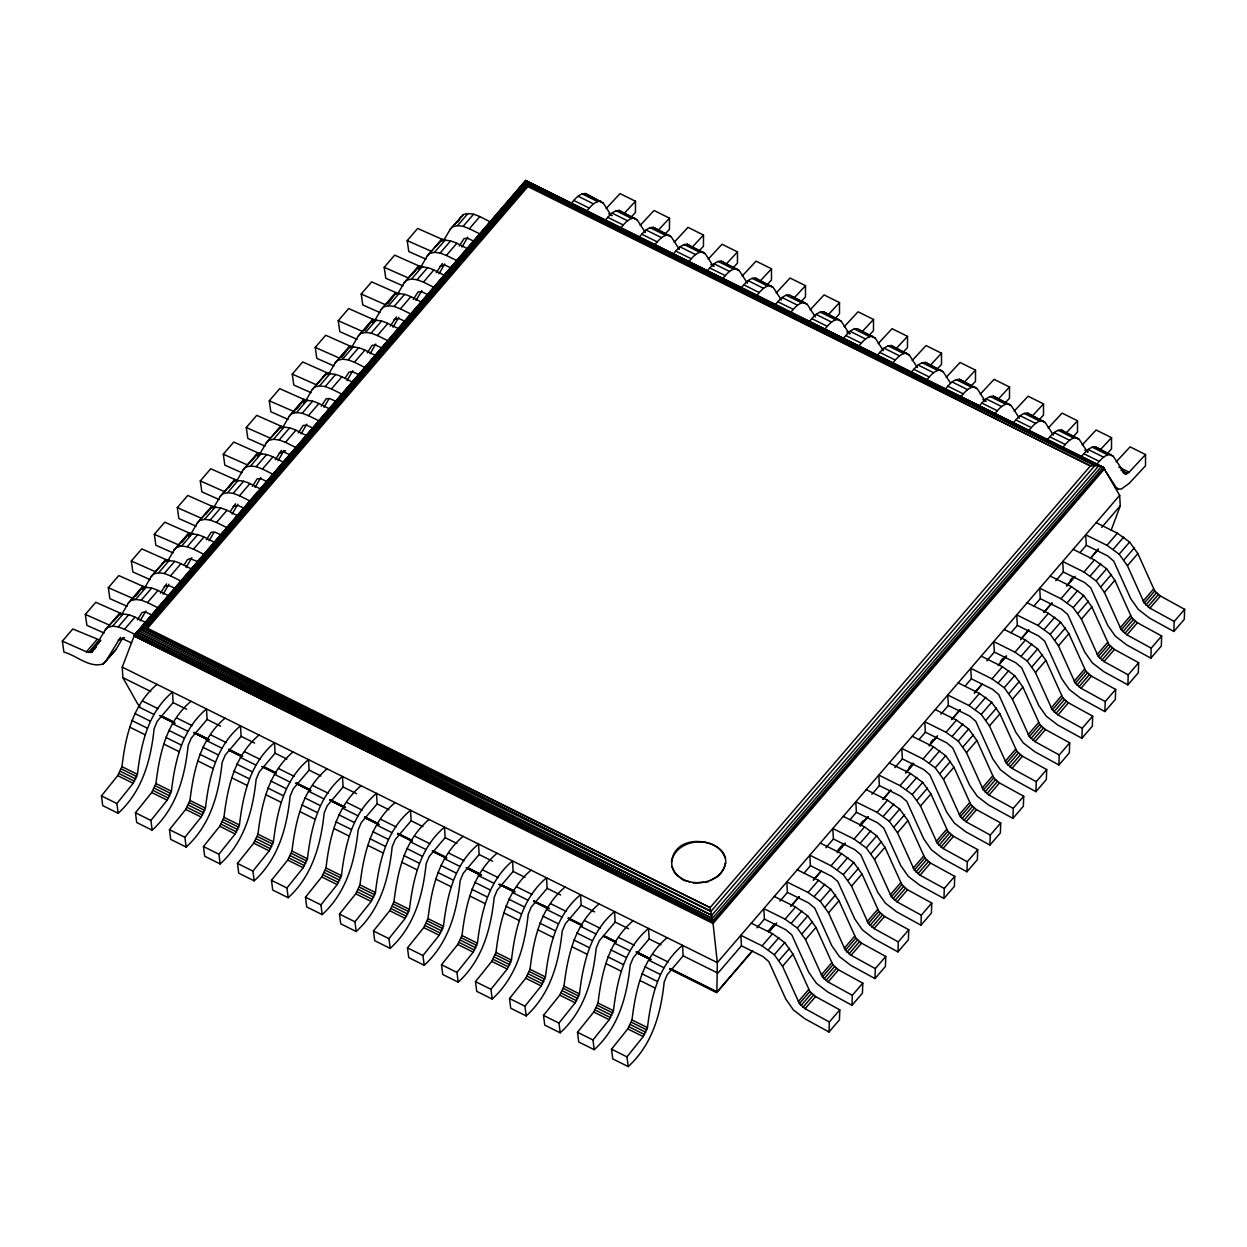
<?xml version="1.0" encoding="UTF-8"?>
<svg xmlns="http://www.w3.org/2000/svg" width="1247" height="1247" viewBox="0 0 1247 1247"><rect width="100%" height="100%" fill="white"/><g stroke="black" fill="none" stroke-linecap="round" stroke-linejoin="round"><path stroke-width="1.5" d="M606.151 208.53L620.024 193.597L635.487 201.266L635.456 212.489L630.405 217.929M640.163 225.426L654.036 210.478L669.499 218.163L669.452 229.37L665.664 233.454M674.159 242.308L688.032 227.359L703.495 235.044L703.464 246.267L698.414 251.691M708.171 259.189L722.044 244.256L737.491 251.925L737.46 263.148L733.672 267.217M742.168 276.07L756.041 261.137L771.503 268.806L771.472 280.029L766.422 285.469M776.18 292.967L790.052 278.019L805.5 285.703L805.468 296.911L801.681 300.995M810.176 309.848L824.049 294.916L839.512 302.585L839.48 313.808L834.43 319.232M844.188 326.73L858.061 311.797L873.508 319.466L873.477 330.689L869.689 334.757M878.184 343.626L892.057 328.678L907.52 336.363L907.489 347.57L903.701 351.654M912.196 360.508L926.069 345.559L941.516 353.244L941.485 364.467L937.697 368.535M946.192 377.389L960.065 362.456L975.528 370.125L975.481 381.348L971.709 385.417M980.204 394.27L994.077 379.337L1009.524 387.006L1009.493 398.229L1004.443 403.669M1014.201 411.167L1028.074 396.219L1043.536 403.903L1043.49 415.111L1039.717 419.195M1048.213 428.048L1062.085 413.116L1077.533 420.785L1077.502 432.008L1072.451 437.432M1082.209 444.93L1096.082 429.997L1111.545 437.666L1111.498 448.889L1107.726 452.957M1116.205 461.826L1130.094 446.878L1145.541 454.563L1145.51 465.77L1129.112 483.431L1121.38 489.011L1118.294 489.12L1114.865 487.406M829.333 1021.994L805.11 1008.698L799.421 1003.617L782.539 966.254L774.293 954.734L762.088 945.865L740.843 935.312L741.451 945.818L762.696 956.371L768.838 961.608L785.813 999.096L793.435 1009.976L804.767 1018.705L828.99 1032.002L829.333 1021.994L839.792 1009.852L815.569 996.556L809.88 991.49L792.998 954.111L784.753 942.592L772.548 933.738L751.286 923.17M839.792 1009.852L839.449 1019.859L828.99 1032.002M852.324 995.293L828.102 981.997L822.412 976.915L805.531 939.552L797.285 928.033L785.08 919.164L763.834 908.611L764.442 919.117L785.688 929.67L791.829 934.891L808.804 972.395L816.426 983.275L827.759 992.004L851.982 1005.3L852.324 995.293L862.784 983.15L838.561 969.854L832.871 964.788L815.99 927.409L807.744 915.89L795.539 907.021L774.278 896.468M862.784 983.15L862.441 993.158L851.982 1005.3M875.316 968.592L851.093 955.296L845.404 950.214L828.522 912.851L820.277 901.332L808.072 892.462L786.826 881.91L787.434 892.416L808.679 902.968L814.821 908.19L831.796 945.694L839.402 956.574L850.75 965.303L874.973 978.583L875.316 968.592L885.775 956.449L861.552 943.153L855.863 938.087L838.982 900.708L830.736 889.189L818.531 880.32L797.269 869.767M885.775 956.449L885.417 966.456L874.973 978.583M898.308 941.89L874.085 928.594L868.395 923.513L851.514 886.149L843.268 874.63L831.063 865.761L809.817 855.208L810.425 865.714L831.671 876.267L837.813 881.489L854.787 918.992L862.394 929.872L873.742 938.601L897.965 951.882L898.308 941.89L908.767 929.748L884.544 916.451L878.854 911.37L861.973 874.007L853.727 862.488L841.522 853.618L820.261 843.066M908.767 929.748L908.408 939.755L897.965 951.882M921.299 915.189L897.076 901.893L891.387 896.811L874.506 859.432L866.26 847.929L854.055 839.06L832.809 828.507L833.417 838.997L854.663 849.566L860.804 854.787L877.763 892.291L885.386 903.171L896.733 911.884L920.956 925.18L921.299 915.189L931.758 903.046L907.535 889.75L901.846 884.669L884.949 847.305L876.719 835.786L864.514 826.917L843.253 816.364M931.758 903.046L931.4 913.053L920.956 925.18M944.291 888.488L920.068 875.191L914.378 870.11L897.497 832.731L889.251 821.227L877.046 812.358L855.801 801.805L856.408 812.296L877.654 822.849L883.796 828.086L900.755 865.589L908.377 876.47L919.725 885.183L943.948 898.479L944.291 888.488L954.734 876.345L930.527 863.049L924.838 857.967L907.941 820.604L899.711 809.085L887.505 800.215L866.244 789.663M954.734 876.345L954.391 886.352L943.948 898.479M967.282 861.771L943.059 848.49L937.37 843.408L920.489 806.03L912.243 794.51L900.038 785.657L878.792 775.104L879.384 785.594L900.646 796.147L906.787 801.385L923.746 838.888L931.369 849.768L942.716 858.482L966.939 871.778L967.282 861.771L977.726 849.643L953.519 836.347L947.814 831.266L930.932 793.903L922.702 782.383L910.497 773.514L889.236 762.961M977.726 849.643L977.383 859.651L966.939 871.778M990.274 835.069L966.051 821.789L960.361 816.707L943.48 779.328L935.234 767.809L923.029 758.955L901.784 748.403L902.376 758.893L923.637 769.446L929.779 774.683L946.738 812.187L954.36 823.067L965.708 831.78L989.931 845.076L990.274 835.069L1000.718 822.942L976.51 809.646L970.805 804.564L953.924 767.201L945.678 755.682L933.473 746.813L912.227 736.26M1000.718 822.942L1000.375 832.934L989.931 845.076M1013.265 808.368L989.042 795.087L983.353 790.006L966.472 752.627L958.226 741.108L946.021 732.254L924.775 721.701L925.368 732.192L946.629 742.744L952.77 747.982L969.73 785.47L977.352 796.365L988.7 805.079L1012.923 818.375L1013.265 808.368L1023.709 796.241L999.486 782.945L993.797 777.863L976.915 740.5L968.67 728.981L956.465 720.111L935.219 709.559M1023.709 796.241L1023.366 806.232L1012.923 818.375M1036.257 781.666L1012.034 768.37L1006.345 763.304L989.463 725.925L981.218 714.406L969.013 705.553L947.767 695L948.359 705.49L969.62 716.043L975.762 721.28L992.721 758.768L1000.343 769.664L1011.691 778.377L1035.914 791.674L1036.257 781.666L1046.701 769.539L1022.478 756.243L1016.788 751.162L999.907 713.798L991.661 702.279L979.456 693.41L958.21 682.857M1046.701 769.539L1046.358 779.531L1035.914 791.674M1059.249 754.965L1035.026 741.669L1029.336 736.603L1012.455 699.224L1004.209 687.705L992.004 678.851L970.743 668.298L971.351 678.789L992.612 689.342L998.753 694.579L1015.713 732.067L1023.335 742.963L1034.683 751.676L1058.906 764.972L1059.249 754.965L1069.692 742.838L1045.469 729.542L1039.78 724.46L1022.899 687.081L1014.653 675.578L1002.448 666.709L981.202 656.156M1069.692 742.838L1069.349 752.829L1058.906 764.972M1082.24 728.264L1058.017 714.967L1052.328 709.902L1035.446 672.523L1027.201 661.004L1014.996 652.15L993.734 641.582L994.342 652.087L1015.604 662.64L1021.745 667.878L1038.704 705.366L1046.327 716.261L1057.674 724.975L1081.897 738.271L1082.24 728.264L1092.684 716.137L1068.461 702.84L1062.771 697.759L1045.89 660.38L1037.644 648.876L1025.439 640.007L1004.194 629.454M1092.684 716.137L1092.341 726.128L1081.897 738.271M1105.232 701.562L1081.009 688.266L1075.319 683.2L1058.438 645.821L1050.192 634.302L1037.987 625.433L1016.726 614.88L1017.334 625.386L1038.595 635.939L1044.721 641.176L1061.696 678.664L1069.318 689.56L1080.666 698.273L1104.889 711.569L1105.232 701.562L1115.675 689.42L1091.452 676.139L1085.763 671.057L1068.882 633.679L1060.636 622.159L1048.431 613.306L1027.185 602.753M1115.675 689.42L1115.332 699.427L1104.889 711.569M1128.223 674.861L1104 661.565L1098.311 656.499L1081.43 619.12L1073.184 607.601L1060.979 598.731L1039.717 588.179L1040.325 598.685L1061.587 609.237L1067.713 614.475L1084.687 651.963L1092.31 662.858L1103.657 671.572L1127.88 684.868L1128.223 674.861L1138.667 662.718L1114.444 649.438L1108.754 644.356L1091.873 606.977L1083.627 595.458L1071.422 586.604L1050.177 576.052M1138.667 662.718L1138.324 672.725L1127.88 684.868M1151.215 648.159L1126.992 634.863L1121.302 629.782L1104.421 592.419L1096.175 580.899L1083.97 572.03L1062.709 561.477L1063.317 571.983L1084.578 582.536L1090.704 587.773L1107.679 625.261L1115.301 636.141L1126.649 644.87L1150.856 658.167L1151.215 648.159L1161.658 636.017L1137.435 622.736L1131.746 617.655L1114.865 580.276L1106.619 568.757L1094.414 559.903L1073.168 549.35M1161.658 636.017L1161.316 646.024L1150.856 658.167M1174.206 621.458L1149.983 608.162L1144.294 603.08L1127.413 565.717L1119.167 554.198L1106.962 545.329L1085.701 534.776L1086.308 545.282L1107.57 555.835L1113.696 561.072L1130.67 598.56L1138.293 609.44L1149.64 618.169L1173.848 631.465L1174.206 621.458L1184.65 609.315L1160.427 596.019L1154.738 590.953L1137.856 553.574L1129.611 542.055L1117.406 533.202L1096.16 522.649M1184.65 609.315L1184.307 619.323L1173.848 631.465M672.585 969.807L716.869 992.503L717.321 962.622L712.941 922.281L710.089 907.629L147.582 628.301L139.321 630.966L134.598 634.676L122.253 667.129L122.861 677.62L137.887 704.243L139.929 706.083M1111.186 530.115L1120.274 505.83L1119.666 495.34L1103.299 467.298L525.751 180.425L260.67 488.715M118.153 813.293L116.906 803.567L133.164 783.303L137.404 774.325C141.02 744.085 147.988 712.614 172.491 692.069L173.099 702.575L157.216 721.312L154.114 728.653C150.903 760.031 142.314 791.362 118.153 813.293L102.706 805.609L101.459 795.882L117.701 775.618L121.957 766.656C125.557 736.4 132.525 704.945 157.028 684.4M152.165 830.175L150.918 820.448L167.16 800.184L171.416 791.222C175.016 760.966 181.984 729.511 206.503 708.951L207.096 719.457L191.212 738.193L188.126 745.535C184.899 776.928 176.326 808.259 152.165 830.175L136.702 822.506L135.455 812.779L151.713 792.515L155.953 783.537C159.569 753.297 166.537 721.826 191.04 701.282M186.162 847.056L184.915 837.329L201.172 817.066L205.412 808.103C209.028 777.847 215.996 746.392 240.5 725.832L241.107 736.338L225.224 755.074L222.122 762.431C218.911 793.809 210.322 825.14 186.162 847.056L170.714 839.387L169.467 829.66L185.709 809.397L189.965 800.434C193.566 770.178 200.533 738.723 225.037 718.163M220.173 863.953L218.926 854.226L235.169 833.947L239.424 824.984C243.025 794.744 249.992 763.273 274.511 742.729L275.104 753.219L259.22 771.955L256.134 779.313C252.907 810.69 244.334 842.021 220.173 863.953L204.711 856.268L203.464 846.542L219.721 826.278L223.961 817.315C227.578 787.06 234.545 755.604 259.049 735.044M254.17 880.834L252.923 871.107L269.181 850.844L273.42 841.881C277.037 811.626 284.004 780.17 308.508 759.61L309.116 770.116L293.232 788.852L290.13 796.194C286.919 827.587 278.33 858.902 254.17 880.834L238.723 873.165L237.476 863.423L253.718 843.159L257.973 834.196C261.574 803.941 268.541 772.485 293.045 751.941M288.182 897.715L286.935 887.989L303.177 867.725L307.432 858.762C311.033 828.507 318.001 797.051 342.504 776.491L343.112 786.997L327.228 805.733L324.142 813.091C320.915 844.468 312.342 875.799 288.182 897.715L272.719 890.046L271.472 880.32L287.73 860.056L291.969 851.078C295.586 820.838 302.538 789.367 327.057 768.822M322.178 914.612L320.931 904.87L337.189 884.606L341.429 875.643C345.045 845.388 352.013 813.932 376.516 793.388L377.124 803.879L361.24 822.615L358.138 829.972C354.927 861.35 346.339 892.681 322.178 914.612L306.715 906.928L305.484 897.201L321.726 876.937L325.981 867.974C329.582 837.719 336.55 806.263 361.053 785.704M356.19 931.493L354.943 921.767L371.185 901.503L375.441 892.525C379.041 862.285 386.009 830.814 410.512 810.269L411.12 820.775L395.237 839.512L392.15 846.853C388.924 878.231 380.351 909.562 356.19 931.493L340.727 923.809L339.48 914.082L355.738 893.818L359.978 884.856C363.594 854.6 370.546 823.145 395.065 802.6M390.186 948.375L388.939 938.648L405.197 918.384L409.437 909.422C413.053 879.166 420.021 847.711 444.524 827.151L445.132 837.657L429.249 856.393L426.147 863.735C422.936 895.128 414.347 926.459 390.186 948.375L374.724 940.706L373.492 930.979L389.734 910.715L393.99 901.737C397.59 871.497 404.558 840.026 429.062 819.482M424.198 965.256L422.951 955.529L439.193 935.266L443.449 926.303C447.05 896.047 454.017 864.592 478.521 844.032L479.129 854.538L463.245 873.274L460.159 880.631C456.932 912.009 448.359 943.34 424.198 965.256L408.735 957.587L407.488 947.86L423.746 927.597L427.986 918.634C431.602 888.378 438.554 856.923 463.073 836.363M458.195 982.153L456.948 972.426L473.205 952.147L477.445 943.184C481.061 912.944 488.029 881.473 512.533 860.929L513.14 871.419L497.241 890.155L494.155 897.513C490.944 928.89 482.355 960.221 458.195 982.153L442.732 974.468L441.5 964.742L457.743 944.478L461.998 935.515C465.599 905.26 472.566 873.804 497.07 853.244M492.206 999.034L490.959 989.307L507.202 969.044L511.457 960.081C515.058 929.826 522.025 898.37 546.529 877.81L547.137 888.316L531.253 907.052L528.167 914.394C524.94 945.787 516.352 977.102 492.206 999.034L476.744 991.365L475.497 981.623L491.754 961.359L495.994 952.396C499.611 922.141 506.563 890.685 531.082 870.141M526.203 1015.915L524.956 1006.189L541.214 985.925L545.453 976.962C549.07 946.707 556.022 915.251 580.541 894.691L581.149 905.197L565.25 923.933L562.163 931.291C558.952 962.668 550.363 993.999 526.203 1015.915L510.74 1008.246L509.509 998.52L525.751 978.256L530.006 969.278C533.607 939.038 540.575 907.567 565.078 887.022M560.199 1032.812L558.968 1023.07L575.21 1002.806L579.465 993.843C583.066 963.588 590.034 932.133 614.537 911.588L615.145 922.079L599.261 940.815L596.175 948.172C592.948 979.55 584.36 1010.881 560.199 1032.812L544.752 1025.128L543.505 1015.401L559.763 995.137L564.003 986.174C567.619 955.919 574.571 924.463 599.09 903.904M594.211 1049.693L592.964 1039.967L609.222 1019.703L613.462 1010.725C617.078 980.485 624.03 949.014 648.549 928.469L649.157 938.975L633.258 957.712L630.171 965.053C626.96 996.431 618.372 1027.762 594.211 1049.693L578.748 1042.009L577.501 1032.282L593.759 1012.018L598.014 1003.056C601.615 972.8 608.583 941.345 633.086 920.8M628.207 1066.575L626.976 1056.848L643.218 1036.584L647.474 1027.622C651.074 997.366 658.042 965.911 682.545 945.351L683.153 955.857L667.27 974.593L664.183 981.935C660.957 1013.328 652.368 1044.659 628.207 1066.575L612.76 1058.906L611.513 1049.179L627.771 1028.915L632.011 1019.937C635.627 989.697 642.579 958.226 667.098 937.682M725.099 857.39L725.146 858.061C717.274 834.617 675.952 837.298 671.619 861.786C675.858 824.189 750.024 844.484 717.477 876.875M677.183 875.628L674.268 872.292L671.993 866.54C679.864 889.968 721.187 887.303 725.52 862.815L725.567 863.47M121.957 613.664L119.868 612.963L105.278 629.938L91.842 652.243L86.417 651.807L62.35 641.114L72.794 628.987L100.82 640.522L90.376 652.664M113.82 621.084L118.636 615.083C128.535 611.622 137.794 619.12 146.413 622.799M121.567 614.74L128.27 603.236L142.859 586.261L146.803 587.119M135.845 596.035L141.628 588.381C151.526 584.921 160.785 592.419 169.405 596.097M144.543 588.038L151.261 576.535L165.851 559.56L169.795 560.417M62.35 641.114L63.909 652.072C76.659 655.486 89.083 668.221 103.033 663.981L105.73 661.378L120.523 637.311M105.73 661.378L116.174 649.251L122.892 637.731M167.534 561.337L174.253 549.833L188.827 532.859L192.786 533.716M181.828 542.632L187.611 534.979C197.509 531.518 206.768 539 215.388 542.694M137.357 619.884L142.236 612.324L145.868 612.199L153.022 615.488M140.132 620.897L145.883 611.03M189.575 536.288L197.244 523.132L211.819 506.157L215.778 507.015M205.786 514.278L210.603 508.277C220.501 504.817 229.76 512.299 238.38 515.993M160.349 593.182L166.506 583.908M163.123 594.196L168.875 584.329M213.518 507.934L220.236 496.431L234.81 479.456L236.914 480.157M228.778 487.577L233.594 481.576C243.492 478.115 252.751 485.597 261.371 489.292M184.291 564.829L187.175 559.903L189.825 558.547L199.006 562.085M186.115 567.494L191.867 557.627M236.509 481.233L243.227 469.729L257.802 452.755L261.761 453.612M251.754 460.876L256.586 454.874C266.484 451.414 275.743 458.896 284.363 462.59M206.332 539.78L211.211 532.22L214.827 532.095L221.997 535.384M209.106 540.793L213.892 532.563M259.501 454.532L266.219 443.012L280.793 426.053L282.898 426.755M230.274 511.426L235.48 503.788M232.098 514.091L237.85 504.224M282.492 427.83L289.21 416.311L303.785 399.352L307.744 400.193M296.786 409.11L302.569 401.472C312.467 398.011 321.726 405.493 330.346 409.187M252.315 486.361L257.194 478.817L260.81 478.692L267.98 481.981M255.089 487.39L260.841 477.523M304.533 402.765L312.202 389.61L326.776 372.65L330.736 373.492M275.306 459.66L281.463 450.385M278.081 460.689L283.833 450.822M328.475 374.427L335.194 362.908L349.768 345.949L353.727 346.791M341.803 357.359L348.552 348.069C358.45 344.608 367.694 352.09 376.329 355.785M298.282 432.958L303.177 425.414L306.793 425.274L313.963 428.578M301.057 433.987L306.824 424.12M351.467 347.726L358.185 336.207L372.759 319.248L376.719 320.089M364.794 330.658L371.544 321.352C380.803 318.047 389.61 324.656 397.684 328.273M321.274 406.257L326.168 398.713L329.785 398.572L335.318 401.066M324.049 407.286L328.849 399.056M374.459 321.025L381.177 309.505L395.751 292.546L399.71 293.388M387.786 303.956L394.535 294.651C404.433 291.206 413.677 298.688 422.297 302.382M345.232 377.919L349.16 371.996L352.776 371.871L358.31 374.365M347.04 380.569L352.807 370.702M397.45 294.323L404.168 282.804L418.743 265.845L422.702 266.687M412.695 273.95L417.527 267.949C427.425 264.504 436.668 271.986 445.288 275.681M367.257 352.854L372.152 345.294L375.768 345.17L382.923 348.474M370.032 353.867L375.799 344.001M420.442 267.622L427.16 256.103L441.734 239.143L445.678 239.985M390.249 326.153L396.406 316.878M393.023 327.166L398.791 317.299M443.433 240.905L450.151 229.401L463.494 214.546C473.408 211.102 482.651 218.584 491.271 222.278M457.727 222.2L460.595 217.259M413.24 299.451L418.135 291.892L421.751 291.767L428.906 295.071M416.015 300.465L421.782 290.598M436.232 272.75L442.389 263.476M439.006 273.763L444.774 263.896M459.223 246.049L464.102 238.489L467.734 238.364L474.889 241.669M461.998 247.062L467.75 237.195M104.093 632.993L86.9 625.37L85.342 614.412L95.785 602.285L119.868 612.963M127.085 606.291L109.892 598.669L108.333 587.711L118.777 575.584L142.859 586.261M150.061 579.59L132.868 571.952L131.325 561.01L141.768 548.883L165.851 559.56M173.052 552.889L155.859 545.251L154.316 534.308L164.76 522.181L188.827 532.859M196.044 526.187L178.851 518.549L177.308 507.607L187.751 495.464L211.819 506.157M219.036 499.486L201.843 491.848L200.299 480.906L210.743 468.763L234.81 479.456M242.027 472.784L224.834 465.147L223.291 454.204L233.735 442.062L257.802 452.755M265.019 446.083L247.826 438.445L246.282 427.503L256.726 415.36L280.793 426.053M288.01 419.382L270.817 411.744L269.274 400.801L279.718 388.659L303.785 399.352M311.002 392.68L293.809 385.042L292.266 374.1L302.709 361.957L326.776 372.65M333.993 365.979L316.8 358.341L315.242 347.399L325.701 335.256L349.768 345.949M356.985 339.278L339.792 331.64L338.233 320.697L348.692 308.555L372.759 319.248M379.976 312.576L362.783 304.938L361.225 293.996L371.684 281.853L395.751 292.546M402.968 285.875L385.775 278.237L384.216 267.294L394.675 255.152L418.743 265.845M425.96 259.158L408.767 251.535L407.208 240.593L417.667 228.45L441.734 239.143M86.417 651.807L96.876 639.664M105.278 629.938L118.636 615.083M128.27 603.236L141.628 588.381M151.261 576.535L164.62 561.68C174.518 558.22 183.777 565.702 192.397 569.396M174.253 549.833L187.611 534.979M197.244 523.132L210.603 508.277M220.236 496.431L233.594 481.576M243.227 469.729L256.586 454.874M266.219 443.012L279.577 428.173C289.475 424.713 298.734 432.195 307.354 435.889M289.21 416.311L302.569 401.472M312.202 389.61L325.561 374.77C335.459 371.31 344.702 378.792 353.337 382.486M335.194 362.908L348.552 348.069M358.185 336.207L371.544 321.352M381.177 309.505L394.535 294.651M404.168 282.804L417.527 267.949M427.16 256.103L440.518 241.248C450.416 237.803 459.66 245.285 468.28 248.979M450.151 229.401L463.494 214.546M88.521 652.508L98.965 640.366M142.626 589.66L144.948 586.963M188.609 536.257L190.931 533.56M257.583 456.153L259.906 453.456M303.567 402.75L305.889 400.053M372.526 322.646L374.848 319.949M418.509 269.227L420.831 266.531M108.193 627.225L112.651 626.165L123.094 614.038M131.184 600.524L135.642 599.464L146.086 587.321M154.176 573.823L158.634 572.763L169.078 560.62M177.168 547.121L181.626 546.061L192.069 533.919M200.159 520.42L204.617 519.36L215.061 507.217M223.151 493.718L227.609 492.659L238.052 480.516M246.127 467.002L250.6 465.957L261.044 453.814M269.118 440.3L273.576 439.256L284.035 427.113M292.11 413.599L296.568 412.554L307.027 400.412M315.101 386.897L319.559 385.853L330.019 373.71M338.093 360.196L342.551 359.152L353.01 347.009M361.084 333.495L365.542 332.45L376.002 320.308M384.076 306.793L388.534 305.733L398.993 293.606M407.068 280.092L411.526 279.032L421.985 266.905M430.059 253.39L434.517 252.33L444.976 240.203M453.051 226.689L457.509 225.629L467.968 213.502M91.842 652.243L96.487 646.85M112.651 626.165L118.262 626.867L128.706 614.724M135.642 599.464L141.254 600.166L151.698 588.023M158.634 572.763L164.245 573.464L174.689 561.321M181.626 546.061L187.237 546.763L197.681 534.62M204.617 519.36L210.229 520.061L220.672 507.919M227.609 492.659L233.22 493.36L243.664 481.217M250.6 465.957L256.212 466.659L266.655 454.516M273.576 439.256L279.188 439.957L289.647 427.815M296.568 412.554L302.179 413.256L312.638 401.113M319.559 385.853L325.171 386.554L335.63 374.412M342.551 359.152L348.162 359.853L358.622 347.71M365.542 332.45L371.154 333.136L381.613 321.009M388.534 305.733L394.146 306.435L404.605 294.308M411.526 279.032L417.137 279.733L427.596 267.606M434.517 252.33L440.129 253.032L450.588 240.905M457.509 225.629L463.12 226.331L473.579 214.203M118.262 626.867L124.513 629.267L134.972 617.125M141.254 600.166L147.505 602.566L157.964 590.423M164.245 573.464L170.496 575.849L180.955 563.722M187.237 546.763L193.488 549.148L203.947 537.021M210.229 520.061L216.479 522.446L226.938 510.319M233.22 493.36L239.471 495.745L249.93 483.618M256.212 466.659L262.462 469.043L272.922 456.916M279.188 439.957L285.454 442.342L295.913 430.199M302.179 413.256L308.445 415.641L318.889 403.498M325.171 386.554L331.437 388.939L341.881 376.797M348.162 359.853L354.429 362.238L364.872 350.095M371.154 333.136L377.42 335.537L387.864 323.394M394.146 306.435L400.412 308.835L410.855 296.692M417.137 279.733L423.403 282.134L433.847 269.991M440.129 253.032L446.395 255.432L456.838 243.29M463.12 226.331L469.386 228.731L479.83 216.588M103.033 663.981L116.174 649.251M134.598 634.676L525.751 180.425L527.902 186.582L1090.408 465.91L1098.841 465.723L1103.299 467.298L712.738 920.894L134.598 634.676L712.941 922.281L1104.109 467.968L525.595 180.581M1104.655 468.701L713.081 923.481L133.943 635.892L180.831 581.445M183.356 578.499L258.129 491.661M1101.506 466.394L712.333 918.369L137.326 632.151L526.016 180.706M1098.841 465.723L526.359 181.454L139.321 630.966L711.772 915.267L141.628 629.938L526.78 182.608L1098.841 465.723L711.772 915.267L137.326 632.151M526.78 182.608L1094.928 465.474L527.232 184.104L144.091 629.112L710.977 911.401L145.852 628.644L527.575 185.304L1094.928 465.474L710.977 911.401L141.628 629.938M147.582 628.301L527.902 186.582M571.344 203.199C575.148 199.037 579.169 193.347 585.389 193.55L603.221 203.043L611.357 215.622M586.807 210.868C590.595 206.721 594.616 201.016 600.851 201.235M605.356 220.08C609.144 215.934 613.165 210.229 619.4 210.447L637.233 219.924L645.354 232.503M620.803 227.749C624.607 223.603 628.628 217.898 634.848 218.116M639.352 236.961C643.156 232.815 647.177 227.11 653.397 227.328L671.229 236.805L679.366 249.4M654.815 244.646C658.603 240.484 662.625 234.795 668.86 234.997M672.164 255.245C676.373 250.741 680.519 244.069 687.409 244.209L705.241 253.687L713.362 266.281M687.627 262.914C691.82 258.425 695.982 251.754 702.856 251.894M707.361 270.739C711.164 266.593 715.186 260.888 721.405 261.106L739.237 270.583L747.374 283.163M722.824 278.408C726.611 274.262 730.633 268.557 736.868 268.775M740.172 289.008C744.381 284.519 748.527 277.847 755.417 277.987L773.249 287.465L781.37 300.044M755.635 296.692C759.828 292.188 763.99 285.516 770.864 285.657M775.369 304.502C779.172 300.356 783.194 294.651 789.413 294.869L807.245 304.346L815.382 316.941M790.832 312.186C794.62 308.04 798.641 302.335 804.876 302.553M808.181 322.786C812.389 318.297 816.536 311.61 823.425 311.75L841.257 321.243L849.378 333.822M823.644 330.455C827.837 325.966 831.983 319.294 838.872 319.435M843.377 338.28C847.181 334.134 851.202 328.429 857.422 328.647L875.254 338.124L883.39 350.703M858.84 345.949C862.628 341.803 866.649 336.098 872.884 336.316M876.189 356.564C880.398 352.059 884.544 345.388 891.434 345.528L909.266 355.005L917.387 367.6M892.836 362.846C896.64 358.684 900.661 352.995 906.881 353.197M911.386 372.058C915.189 367.896 919.21 362.207 925.43 362.409L943.262 371.887L950.37 382.907M925.648 381.114C929.857 376.625 934.003 369.954 940.893 370.094M944.197 390.327C948.406 385.837 952.552 379.15 959.442 379.306L977.274 388.783L985.395 401.363M960.845 396.608C964.648 392.462 968.67 386.757 974.889 386.975M979.394 405.821C983.197 401.674 987.219 395.969 993.438 396.187L1011.27 405.665L1019.407 418.244M994.857 413.505C998.644 409.343 1002.666 403.654 1008.901 403.857M1013.406 422.702C1017.193 418.556 1021.215 412.851 1027.434 413.069L1045.282 422.546L1053.403 435.141M1028.853 430.386C1032.656 426.24 1036.678 420.535 1042.897 420.753M1047.402 439.599C1051.205 435.437 1055.227 429.747 1061.446 429.95L1079.279 439.443L1087.415 452.022M1061.665 448.655C1065.873 444.166 1070.02 437.494 1076.909 437.635M1081.414 456.48C1085.202 452.334 1089.223 446.629 1095.443 446.847L1113.29 456.324L1125.262 474.265L1129.143 472.208L1145.541 454.563M1096.861 464.149C1100.665 460.003 1104.686 454.298 1110.906 454.516M1119.666 495.34L717.321 962.622L122.253 667.129M741.451 945.818L717.929 973.128L683.153 955.857M756.913 927.846L764.442 919.117M779.905 901.145L787.434 892.416M804.144 872.994L810.425 865.714M825.888 847.742L833.417 838.997M850.127 819.591L856.408 812.296M871.871 794.339L879.384 785.594M894.863 767.638L902.376 758.893M919.101 739.471L925.368 732.192M940.846 714.235L948.359 705.49M965.084 686.068L971.351 678.789M986.829 660.832L994.342 652.087M1011.068 632.665L1017.334 625.386M1034.059 605.964L1040.325 598.685M1055.788 580.728L1063.317 571.983M1080.042 552.561L1086.308 545.282M1101.709 527.387L1120.274 505.83M768.199 931.088L773.28 925.196M838 850.018L843.081 844.125M860.851 823.488L863.376 820.542M909.063 767.482L912.882 763.055M930.636 742.433L933.177 739.471M1000.437 661.362L1002.978 658.416M1070.238 580.291L1072.779 577.345M716.604 992.394L752.502 950.635M768.588 932.023L775.307 924.136M790.52 906.475L799 896.687M813.325 879.977L820.931 871.154M837.407 852.013L845.014 843.19M860.212 825.53L867.818 816.691M883.032 799.031L890.623 790.208M905.836 772.548L913.443 763.71M929.576 745.051L937.51 735.746M951.461 719.566L959.987 709.714M974.266 693.067L981.872 684.229M998.348 665.103L1005.939 656.265M1021.153 638.604L1028.759 629.782M1043.957 612.121L1051.564 603.283M1066.777 585.622L1074.384 576.8M1090.564 558.079L1098.451 548.836M669.81 969.137L716.869 992.503L752.533 950.978M768.869 932.117L776.663 922.951M791.689 905.618L799.296 896.78M813.496 880.179L821.118 871.326M837.329 852.589L845.248 843.299M860.165 826.091L868.099 816.738M882.985 799.576L890.966 790.193M905.805 773.062L913.833 763.647M929.062 745.94L936.684 737.086M951.929 719.394L960.33 709.746M974.78 692.849L982.402 683.995M998.379 665.555L1006.532 655.969M1020.514 639.742L1028.806 630.218M1044.02 612.542L1052.25 602.862M1066.855 586.028L1075.117 576.317M1090.361 558.609L1097.984 549.756M762.088 945.865L772.548 933.738M785.08 919.164L795.539 907.021M808.072 892.462L818.531 880.32M831.063 865.761L841.522 853.618M854.055 839.06L864.514 826.917M877.046 812.358L887.505 800.215M900.038 785.657L910.497 773.514M923.029 758.955L933.473 746.813M946.021 732.254L956.465 720.111M969.013 705.553L979.456 693.41M992.004 678.851L1002.448 666.709M1014.996 652.15L1025.439 640.007M1037.987 625.433L1048.431 613.306M1060.979 598.731L1071.422 586.604M1083.97 572.03L1094.414 559.903M1106.962 545.329L1117.406 533.202M768.433 949.731L778.892 937.604M791.424 923.029L801.883 910.902M814.416 896.328L824.875 884.201M837.407 869.627L847.866 857.484M860.399 842.925L870.858 830.783M883.39 816.224L893.85 804.081M906.382 789.522L916.841 777.38M929.374 762.821L939.833 750.678M952.365 736.12L962.824 723.977M975.357 709.418L985.8 697.276M998.348 682.717L1008.792 670.574M1021.34 656.016L1031.783 643.873M1044.331 629.314L1054.775 617.171M1067.323 602.613L1077.767 590.47M1090.314 575.896L1100.758 563.769M1113.306 549.194L1123.75 537.067M774.293 954.734L784.753 942.592M797.285 928.033L807.744 915.89M820.277 901.332L830.736 889.189M843.268 874.63L853.727 862.488M866.26 847.929L876.719 835.786M889.251 821.227L899.711 809.085M912.243 794.51L922.702 782.383M935.234 767.809L945.678 755.682M958.226 741.108L968.67 728.981M981.218 714.406L991.661 702.279M1004.209 687.705L1014.653 675.578M1027.201 661.004L1037.644 648.876M1050.192 634.302L1060.636 622.159M1073.184 607.601L1083.627 595.458M1096.175 580.899L1106.619 568.757M1119.167 554.198L1129.611 542.055M779.141 960.408L789.6 948.266M802.133 933.707L812.592 921.564M825.124 907.005L835.584 894.863M848.116 880.304L858.575 868.161M871.107 853.603L881.567 841.46M894.099 826.901L904.543 814.759M917.091 800.2L927.534 788.057M940.082 773.483L950.526 761.356M963.074 746.782L973.517 734.654M986.065 720.08L996.509 707.953M1009.057 693.379L1019.5 681.252M1032.048 666.677L1042.492 654.55M1055.04 639.976L1065.484 627.849M1078.032 613.275L1088.475 601.132M1101.023 586.573L1111.467 574.431M1124.015 559.872L1134.458 547.729M782.539 966.254L792.998 954.111M805.531 939.552L815.99 927.409M828.522 912.851L838.982 900.708M851.514 886.149L861.973 874.007M874.506 859.432L884.949 847.305M897.497 832.731L907.941 820.604M920.489 806.03L930.932 793.903M943.48 779.328L953.924 767.201M966.472 752.627L976.915 740.5M989.463 725.925L999.907 713.798M1012.455 699.224L1022.899 687.081M1035.446 672.523L1045.89 660.38M1058.438 645.821L1068.882 633.679M1081.43 619.12L1091.873 606.977M1104.421 592.419L1114.865 580.276M1127.413 565.717L1137.856 553.574M798.283 1001.637L808.742 989.51M821.274 974.936L831.733 962.793M844.266 948.234L854.725 936.092M867.257 921.533L877.717 909.39M890.249 894.832L900.708 882.689M913.24 868.13L923.7 855.988M936.232 841.429L946.691 829.286M959.224 814.727L969.683 802.585M982.215 788.026L992.659 775.883M1005.207 761.325L1015.65 749.182M1028.198 734.623L1038.642 722.481M1051.19 707.922L1061.633 695.779M1074.181 681.221L1084.625 669.078M1097.173 654.504L1107.617 642.376M1120.165 627.802L1130.608 615.675M1143.156 601.101L1153.6 588.974M799.421 1003.617L809.88 991.49M822.412 976.915L832.871 964.788M845.404 950.214L855.863 938.087M868.395 923.513L878.854 911.37M891.387 896.811L901.846 884.669M914.378 870.11L924.838 857.967M937.37 843.408L947.814 831.266M960.361 816.707L970.805 804.564M983.353 790.006L993.797 777.863M1006.345 763.304L1016.788 751.162M1029.336 736.603L1039.78 724.46M1052.328 709.902L1062.771 697.759M1075.319 683.2L1085.763 671.057M1098.311 656.499L1108.754 644.356M1121.302 629.782L1131.746 617.655M1144.294 603.08L1154.738 590.953M801.026 1005.565L811.485 993.423M824.018 978.864L834.477 966.721M847.009 952.147L857.468 940.02M870.001 925.445L880.46 913.318M892.992 898.744L903.452 886.617M915.984 872.043L926.443 859.916M938.975 845.341L949.435 833.214M961.967 818.64L972.426 806.513M984.959 791.939L995.402 779.796M1007.95 765.237L1018.394 753.094M1030.942 738.536L1041.385 726.393M1053.933 711.834L1064.377 699.692M1076.925 685.133L1087.368 672.99M1099.916 658.432L1110.36 646.289M1122.908 631.73L1133.352 619.588M1145.899 605.029L1156.343 592.886M802.974 1007.295L813.434 995.153M825.966 980.594L836.425 968.451M848.958 953.893L859.417 941.75M871.949 927.191L882.408 915.049M894.941 900.49L905.4 888.347M917.932 873.788L928.392 861.646M940.924 847.087L951.383 834.944M963.915 820.386L974.375 808.243M986.907 793.684L997.366 781.542M1009.899 766.983L1020.342 754.84M1032.89 740.282L1043.334 728.139M1055.882 713.565L1066.325 701.438M1078.873 686.863L1089.317 674.736M1101.865 660.162L1112.308 648.035M1124.856 633.46L1135.3 621.333M1147.848 606.759L1158.292 594.632M805.11 1008.698L815.569 996.556M828.102 981.997L838.561 969.854M851.093 955.296L861.552 943.153M874.085 928.594L884.544 916.451M897.076 901.893L907.535 889.75M920.068 875.191L930.527 863.049M943.059 848.49L953.519 836.347M966.051 821.789L976.51 809.646M989.042 795.087L999.486 782.945M1012.034 768.37L1022.478 756.243M1035.026 741.669L1045.469 729.542M1058.017 714.967L1068.461 702.84M1081.009 688.266L1091.452 676.139M1104 661.565L1114.444 649.438M1126.992 634.863L1137.435 622.736M1149.983 608.162L1160.427 596.019M624.139 213.486L635.487 201.266M658.135 230.383L669.499 218.163M692.147 247.265L703.495 235.044M726.144 264.146L737.491 251.925M760.156 281.043L771.503 268.806M794.152 297.924L805.5 285.703M828.164 314.805L839.512 302.585M862.16 331.686L873.508 319.466M896.172 348.583L907.52 336.363M930.168 365.465L941.516 353.244M964.165 382.346L975.528 370.125M998.177 399.243L1009.524 387.006M1032.173 416.124L1043.536 403.903M1066.185 433.005L1077.533 420.785M1100.181 449.886L1111.545 437.666M437.603 243.96L440.518 241.248M440.066 266.172L444.743 265.065L450.261 267.544M322.646 377.482L325.561 374.77M394.083 319.575L398.759 318.468L404.277 320.962M276.678 430.885L279.577 428.173M279.141 453.082L283.802 451.975L289.335 454.469M161.72 564.392L164.62 561.68M233.158 506.485L237.818 505.394L243.352 507.872M164.183 586.604L168.859 585.498L176.014 588.787M118.2 640.007L122.876 638.9L131.668 643M705.397 882.471L708.748 881.52M282.882 451.492L285.61 450.744M121.941 638.417L124.669 637.653M693.207 882.97L703.682 882.284M295.43 412.18L269.274 400.801M180.472 545.703L154.316 534.308M134.489 599.106L108.333 587.711M678.119 876.08L683.434 880.226L689.716 881.847M407.208 240.593L431.291 251.27M384.216 267.294L408.299 277.972M361.225 293.996L385.307 304.673M338.233 320.697L362.316 331.375M315.242 347.399L339.324 358.076M292.266 374.1L316.333 384.777M246.282 427.503L270.35 438.196M223.291 454.204L247.358 464.897M200.299 480.906L224.366 491.599M177.308 507.607L201.375 518.3M131.325 561.01L155.392 571.703M85.342 614.412L109.409 625.106M583.019 209.636L586.511 211.351M600.446 218.272L609.16 222.59M617.873 226.907L631.824 233.828M635.3 235.558L762.525 298.625M771.238 302.943L785.174 309.864M788.665 311.579L1104.109 467.968M145.852 628.644L710.089 907.629L1090.408 465.91L527.575 185.304M712.333 918.369L135.736 633.414L712.738 920.894M133.943 635.892L712.941 922.281M160.785 716.261L174.705 723.166L159.569 715.591M193.862 732.659L207.797 739.565M240.874 755.963L228.684 749.915L241.419 756.274M263.507 767.17L275.696 773.218M296.583 783.568L310.503 790.473M329.66 799.966L343.595 806.871M364.483 817.221L376.672 823.254M399.305 834.477L411.494 840.509M432.382 850.875L446.317 857.78M467.204 868.13L479.394 874.163M500.281 884.528L512.47 890.561M535.103 901.784L547.293 907.816M568.18 918.182L580.369 924.214M606.478 937.152L615.192 941.469M648.269 957.867L636.079 951.835L650.731 958.927M672.647 969.948L716.168 991.521M603.221 203.043L585.389 193.55M623.484 213.097L637.233 219.924M671.229 236.805L653.397 227.328M691.493 246.875L705.241 253.687M728.934 265.455L739.237 270.583M759.501 280.637L773.249 287.465M791.798 296.677L807.245 304.346M841.257 321.243L823.425 311.75M859.807 330.439L875.254 338.124M897.232 349.035L909.266 355.005M943.262 371.887L925.43 362.409M977.274 388.783L959.442 379.306M1011.27 405.665L993.438 396.187M1045.282 422.546L1027.434 413.069M1065.546 432.615L1079.279 439.443M1113.29 456.324L1095.443 446.847M582.053 193.846L597.5 201.515M616.049 210.727L631.512 218.412M650.061 227.624L665.508 235.293M684.057 244.506L699.52 252.175M718.069 261.387L733.517 269.071M752.066 278.268L767.529 285.953M786.078 295.165L801.525 302.834M820.074 312.046L835.537 319.715M854.086 328.927L869.533 336.612M888.082 345.824L903.545 353.493M922.094 362.706L937.541 370.375M956.09 379.587L971.553 387.271M990.102 396.468L1005.55 404.153M1024.099 413.365L1039.562 421.034M1058.111 430.246L1073.558 437.915M1092.107 447.127L1107.57 454.812M578.047 196.2L593.51 203.885M612.059 213.081L627.506 220.766M646.055 229.978L661.518 237.647M680.067 246.859L695.514 254.528M714.063 263.74L729.526 271.425M748.075 280.637L763.523 288.306M782.072 297.519L797.534 305.188M816.084 314.4L831.531 322.085M850.08 331.281L865.543 338.966M884.092 348.178L899.539 355.847M918.088 365.059L933.551 372.728M952.1 381.941L967.547 389.625M986.096 398.837L1001.559 406.506M1020.093 415.719L1035.556 423.388M1054.105 432.6L1069.567 440.285M1088.101 449.481L1103.564 457.166M608.785 213.814L612.215 215.513M710.79 264.473L714.235 266.172M846.807 332.014L850.251 333.713M982.823 399.554L986.268 401.253M1084.843 450.214L1088.272 451.913M1118.84 467.095L1129.143 472.208M1120.819 470.103L1127.693 473.517M1122.924 472.519L1126.368 474.219M573.745 200.408L589.207 208.093M607.741 217.305L623.204 224.974M641.753 234.187L657.216 241.856M675.749 251.068L691.212 258.752M709.761 267.949L725.224 275.634M743.758 284.846L759.22 292.515M777.769 301.727L793.232 309.396M811.766 318.609L827.229 326.293M845.778 335.505L861.241 343.174M879.774 352.387L895.237 360.056M913.786 369.268L929.233 376.953M947.782 386.149L963.245 393.834M981.794 403.046L997.241 410.715M1015.791 419.927L1031.253 427.596M1049.803 436.809L1065.25 444.493M1083.799 453.705L1099.262 461.374M600.524 218.365L604.016 220.095M617.966 227.032L626.68 231.365M635.409 235.683L644.122 240.016M652.851 244.35L666.802 251.286M670.294 253.016L762.743 298.921M766.235 300.652L769.726 302.398M783.677 309.318L792.406 313.652M801.12 317.985L809.849 322.318M818.562 326.652L832.528 333.572M836.02 335.303L872.651 353.493M876.127 355.224L951.149 392.478M954.625 394.208L958.117 395.938M972.083 402.875L975.559 404.605M989.526 411.541L998.239 415.859M1006.968 420.192L1020.919 427.129M1024.411 428.859L1038.361 435.795M1041.853 437.526L1102.909 467.843M469.386 228.731L480.828 234.405M446.395 255.432L457.836 261.106M423.403 282.134L434.844 287.808M400.412 308.835L411.853 314.509M377.42 335.537L388.861 341.21M354.429 362.238L365.87 367.927M331.437 388.939L342.878 394.629M308.445 415.641L319.887 421.33M285.454 442.342L296.895 448.032M262.462 469.043L273.904 474.733M239.471 495.745L249.275 500.624M216.479 522.446L227.92 528.136M193.488 549.148L203.308 554.027M170.496 575.849L181.937 581.538M147.505 602.566L158.961 608.24M124.513 629.267L135.97 634.941M122.861 677.62L150.684 691.446M173.099 702.575L186.582 709.262M207.096 719.457L220.594 726.159M241.107 736.338L254.591 743.041M275.104 753.219L286.919 759.08M309.116 770.116L320.915 775.977M343.112 786.997L356.611 793.7M377.124 803.879L388.924 809.739M411.12 820.775L422.936 826.636M445.132 837.657L456.932 843.518M479.129 854.538L492.627 861.241M513.14 871.419L524.94 877.28M547.137 888.316L560.636 895.003M581.149 905.197L594.632 911.9M615.145 922.079L628.644 928.781M649.157 938.975L660.957 944.836M142.672 701.079L158.12 708.764M176.669 717.96L192.132 725.645M210.681 734.857L226.128 742.526M244.677 751.738L260.14 759.407M278.689 768.62L294.136 776.304M312.685 785.516L328.148 793.186M346.697 802.398L362.144 810.067M380.694 819.279L396.156 826.964M414.705 836.16L430.153 843.845M448.702 853.057L464.165 860.726M482.714 869.938L498.161 877.607M516.71 886.82L532.173 894.504M550.706 903.716L566.169 911.386M584.718 920.598L600.181 928.267M618.715 937.479L634.177 945.164M652.727 954.36L668.189 962.045M468.607 868.177L479.066 873.383M506.968 887.287L513.935 890.763M541.837 904.652L548.805 908.128M637.716 952.427L649.921 958.507M194.173 732.301L209.402 739.767L195.436 732.877M242.542 756.228L228.591 749.291L242.542 756.306M296.615 783.069L310.581 790.006L296.615 783.194M329.769 799.53L345.466 807.323M364.654 816.863L378.605 823.784M397.793 833.323L411.759 840.244M432.553 850.672L446.644 857.577M467.578 867.974L481.529 874.895M500.421 884.372L514.668 891.356M533.856 900.88L549.553 908.673M568.273 918.073L580.962 924.276M603.642 935.531L615.847 941.594M669.92 968.451L717.025 991.833M329.754 799.686L345.45 807.495M364.638 817.034L378.589 823.971M397.777 833.51L411.728 840.447M432.662 850.859L446.613 857.811M467.547 868.208L481.498 875.16M500.686 884.7L514.637 891.636M533.825 901.176L547.776 908.128M568.71 918.54L580.915 924.604M603.595 935.889L615.8 941.953M636.734 952.365L650.685 959.302M669.873 968.857L716.978 992.269M208.343 739.83L193.909 732.737L207.906 739.83M262.338 766.609L276.257 773.576M295.445 783.038L310.643 790.723M329.8 800.247L344.172 807.323M364.654 817.549L379.01 824.641M398.214 834.056L412.102 841.07M432.6 851.311L446.551 858.232L432.615 851.389M466.144 867.772L480.017 874.817M499.174 884.341L514.855 892.135L498.987 884.341M534.075 901.487L547.947 908.564M615.862 942.311L603.361 936.138L615.769 942.311M650.7 959.629L636.453 952.583L650.638 959.629M669.935 968.935L716.869 992.503M160.847 716.464L174.783 723.385M228.778 750.195L241.03 756.274M261.886 766.624L275.821 773.545M296.724 783.927L310.737 790.879M329.832 800.356L343.86 807.323M364.67 817.658L378.729 824.626M397.902 834.149L411.837 841.07M467.469 868.691L479.814 874.817M533.856 901.643L547.792 908.564M138.448 706.768L153.911 714.437M172.445 723.65L187.907 731.334M206.456 740.547L221.919 748.216M240.453 757.428L255.916 765.097M274.465 774.309L289.912 781.994M308.461 791.19L323.924 798.875M342.473 808.087L357.92 815.756M376.469 824.968L391.932 832.637M410.481 841.85L425.928 849.534M444.478 858.747L459.94 866.416M478.489 875.628L493.937 883.297M512.486 892.509L527.949 900.194M546.498 909.39L561.945 917.075M580.494 926.287L595.957 933.956M614.506 943.168L629.953 950.838M648.502 960.05L663.965 967.734M134.692 713.424L150.154 721.093M168.704 730.306L184.151 737.99M202.7 747.187L218.163 754.871M236.712 764.084L252.159 771.753M270.708 780.965L286.171 788.634M304.72 797.846L320.167 805.531M338.716 814.743L354.179 822.412M372.728 831.624L388.176 839.293M406.725 848.506L422.187 856.19M440.721 865.387L456.184 873.071M474.733 882.284L490.196 889.953M508.729 899.165L524.192 906.834M542.741 916.046L558.204 923.731M576.738 932.943L592.2 940.612M610.749 949.824L626.212 957.493M644.746 966.706L660.209 974.39M131.746 720.439L147.193 728.108M165.742 737.32L181.205 745.005M199.754 754.217L215.201 761.886M233.75 771.098L249.213 778.767M267.762 787.979L283.209 795.664M301.758 804.861L317.221 812.545M335.77 821.757L351.218 829.426M369.767 838.639L385.229 846.308M403.779 855.52L419.226 863.205M437.775 872.417L453.238 880.086M471.787 889.298L487.234 896.967M505.783 906.179L521.246 913.864M539.795 923.061L555.242 930.745M573.791 939.957L589.254 947.626M607.803 956.839L623.251 964.508M641.8 973.72L657.263 981.405M129.859 727.188L145.307 734.873M163.856 744.085L179.319 751.754M197.868 760.966L213.315 768.635M231.864 777.847L247.327 785.516M265.876 794.729L281.323 802.413M299.872 811.626L315.335 819.295M333.884 828.507L349.331 836.176M367.881 845.388L383.343 853.073M401.893 862.285L417.34 869.954M435.889 879.166L451.352 886.835M469.901 896.047L485.348 903.716M503.897 912.929L519.36 920.613M537.909 929.826L553.356 937.495M571.905 946.707L587.368 954.376M605.917 963.588L621.365 971.273M639.914 980.485L655.376 988.154M121.957 766.656L137.404 774.325M155.953 783.537L171.416 791.222M189.965 800.434L205.412 808.103M223.961 817.315L239.424 824.984M257.973 834.196L273.42 841.881M291.969 851.078L307.432 858.762M325.981 867.974L341.429 875.643M359.978 884.856L375.441 892.525M393.99 901.737L409.437 909.422M427.986 918.634L443.449 926.303M461.998 935.515L477.445 943.184M495.994 952.396L511.457 960.081M530.006 969.278L545.453 976.962M564.003 986.174L579.465 993.843M598.014 1003.056L613.462 1010.725M632.011 1019.937L647.474 1027.622M121.333 768.947L136.78 776.616M155.329 785.828L170.792 793.497M189.341 802.709L204.789 810.394M223.338 819.591L238.8 827.275M257.35 836.488L272.797 844.157M291.346 853.369L306.809 861.038M325.358 870.25L340.805 877.935M359.354 887.147L374.817 894.816M393.366 904.028L408.813 911.697M427.362 920.909L442.825 928.594M461.374 937.791L476.822 945.475M495.371 954.688L510.834 962.357M529.367 971.569L544.83 979.238M563.379 988.45L578.842 996.135M597.375 1005.347L612.838 1013.016M631.387 1022.228L646.85 1029.897M120.351 771.316L135.814 779.001M154.363 788.213L169.81 795.882M188.359 805.094L203.822 812.763M222.371 821.976L237.818 829.66M256.368 838.872L271.83 846.542M290.38 855.754L305.827 863.423M324.376 872.635L339.839 880.32M358.388 889.516L373.835 897.201M392.384 906.413L407.847 914.082M426.396 923.294L441.843 930.963M460.392 940.176L475.855 947.86M494.404 957.073L509.852 964.742M528.401 973.954L543.863 981.623M562.413 990.835L577.86 998.52M596.409 1007.716L611.872 1015.401M630.421 1024.613L645.868 1032.282M119.12 773.608L134.567 781.292M153.116 790.489L168.579 798.174M187.128 807.386L202.575 815.055M221.124 824.267L236.587 831.936M255.136 841.148L270.583 848.833M289.133 858.045L304.595 865.714M323.144 874.926L338.592 882.595M357.141 891.808L372.604 899.492M391.153 908.689L406.6 916.374M425.149 925.586L440.612 933.255M459.145 942.467L474.608 950.136M493.157 959.348L508.62 967.033M527.154 976.245L542.616 983.914M561.166 993.126L576.628 1000.795M595.162 1010.008L610.625 1017.692M629.174 1026.889L644.637 1034.574M117.701 775.618L133.164 783.303M151.713 792.515L167.16 800.184M185.709 809.397L201.172 817.066M219.721 826.278L235.169 833.947M253.718 843.159L269.181 850.844M287.73 860.056L303.177 867.725M321.726 876.937L337.189 884.606M355.738 893.818L371.185 901.503M389.734 910.715L405.197 918.384M423.746 927.597L439.193 935.266M457.743 944.478L473.205 952.147M491.754 961.359L507.202 969.044M525.751 978.256L541.214 985.925M559.763 995.137L575.21 1002.806M593.759 1012.018L609.222 1019.703M627.771 1028.915L643.218 1036.584M101.459 795.882L116.906 803.567M135.455 812.779L150.918 820.448M169.467 829.66L184.915 837.329M203.464 846.542L218.926 854.226M237.476 863.423L252.923 871.107M271.472 880.32L286.935 887.989M305.484 897.201L320.931 904.87M339.48 914.082L354.943 921.767M373.492 930.979L388.939 938.648M407.488 947.86L422.951 955.529M441.5 964.742L456.948 972.426M475.497 981.623L490.959 989.307M509.509 998.52L524.956 1006.189M543.505 1015.401L558.968 1023.07M577.501 1032.282L592.964 1039.967M611.513 1049.179L626.976 1056.848M1061.446 429.95L1063.816 431.758M1104.063 469.402L1104.92 470.057M891.434 345.528L893.803 347.336M755.417 277.987L757.786 279.796M721.405 261.106L723.79 262.899M687.409 244.209L689.778 246.018M619.4 210.447L621.77 212.239M1118.294 489.12L1116.096 487.359L1105.933 471.631M671.572 861.131L672.039 867.195M716.277 877.264L710.385 880.398M574.306 205.303L527.247 181.984L574.353 205.365M174.518 722.434L160.567 715.513L174.518 722.465M275.696 772.688L263.476 766.624L275.681 772.781M582.443 925.742L568.507 918.821L582.458 925.788"/></g></svg>
